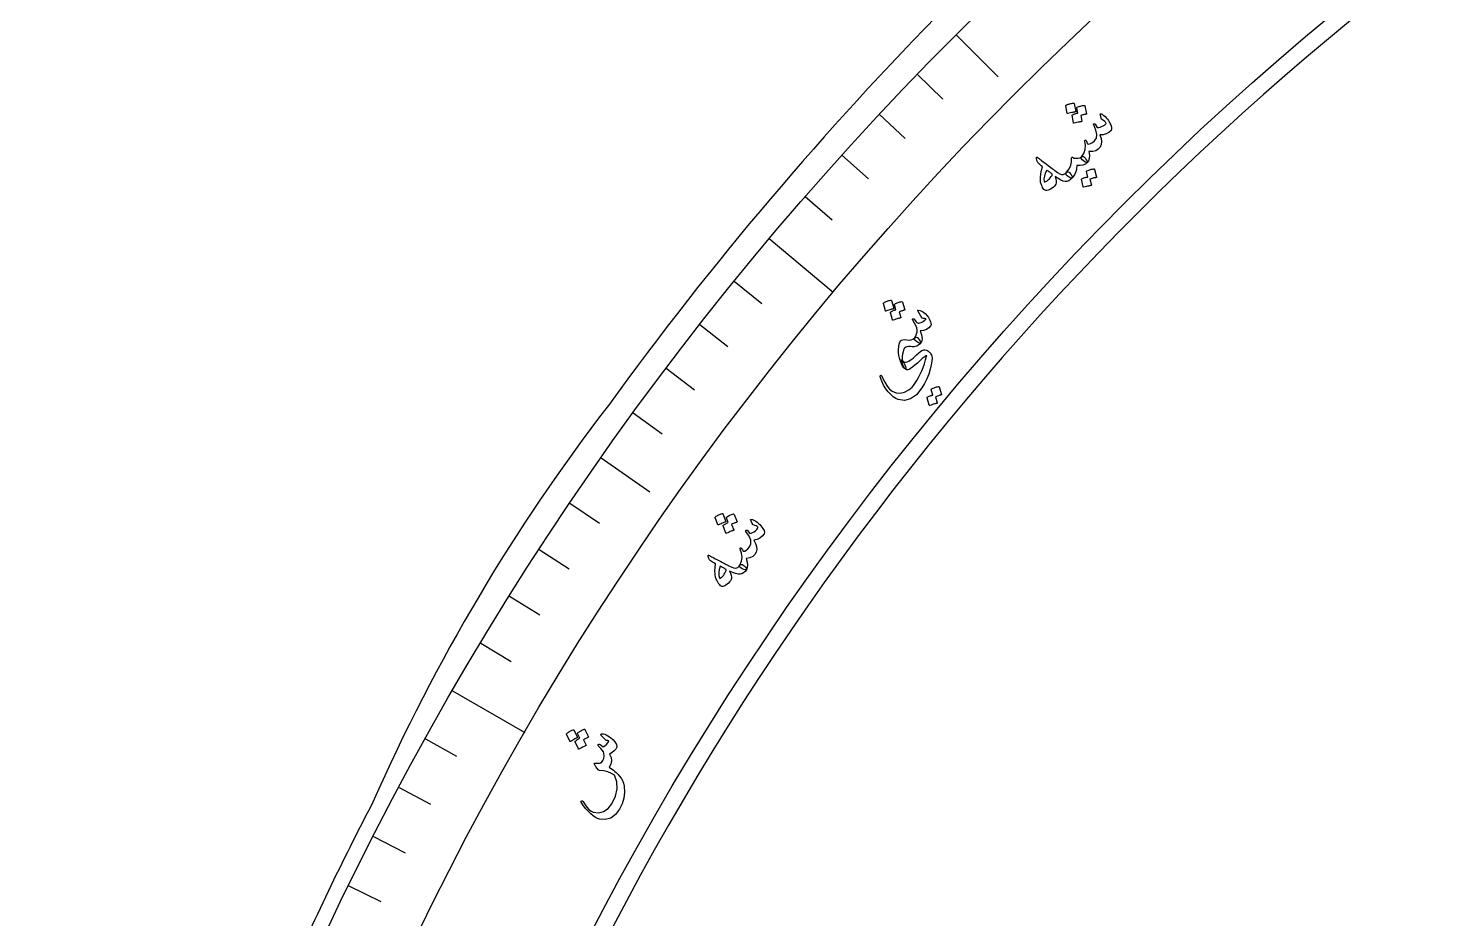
# Model space of a CAD drawing. Header units: millimetres. Extents: x -60 to 60, y -60 to 79.
# Drawn here: x -59.69 to -33.07, y 25.55 to 42.33 of the extents above; entities that cross this region are included whole.
import ezdxf

# ---------------------------------------------------------------- set-up
doc = ezdxf.new("R2010")
doc.units = ezdxf.units.MM
for name, color, linetype in [('CUT_INNER', 6, 'Continuous'), ('CUT_OUTER', 1, 'Continuous'), ('ENGRAVE', 7, 'Continuous'), ('ENGRAVE_FINE', 8, 'Continuous'), ('TEXT', 5, 'Continuous')]:
    doc.layers.add(name, color=color, linetype=linetype)

msp = doc.modelspace()

# ---------------------------------------------------------------- linework, layer by layer
at = {"layer": 'CUT_INNER'}
msp.add_arc((0.0002, -0.0002), 54.8999, 92.29679, 23.90649, dxfattribs=at)
at = {"layer": 'CUT_OUTER'}
for centre, radius, start, end in [((4.077, -3.0924), 65.2703, 135.362503, 144.05022), ((-20.0363, 13.1292), 36.241, 142.43047, 156.21265), ((-0.3415, 0.1624), 59.6218, 152.441386, 156.059457)]:
    msp.add_arc(centre, radius, start, end, dxfattribs=at)
at = {"layer": 'ENGRAVE'}
for points in [[(-42.21, 42.21), (-41.4167, 41.4167)], [(-45.7283, 38.3706), (-44.525, 37.3609)], [(-48.8985, 34.2391), (-47.9794, 33.5955)], [(-51.6965, 29.847), (-50.3362, 29.0616)]]:
    msp.add_lwpolyline(points, dxfattribs=at)
for radius in [59.694, 58.1232, 55.206]:
    msp.add_circle((0, 0), radius, dxfattribs=at)
at = {"layer": 'ENGRAVE_FINE'}
for points in [[(-42.9403, 41.4669), (-42.456, 40.9993)], [(-43.6574, 40.7112), (-43.1651, 40.2521)], [(-44.3613, 39.9431), (-43.861, 39.4926)], [(-45.0516, 39.1628), (-44.5436, 38.7211)], [(-46.391, 37.5667), (-45.8678, 37.143)], [(-47.0395, 36.7513), (-46.509, 36.3368)], [(-47.6737, 35.9247), (-47.1361, 35.5196)], [(-48.2935, 35.0873), (-47.7488, 34.6916)], [(-49.4886, 33.3805), (-48.9305, 33.004)], [(-50.0636, 32.5117), (-49.499, 32.145)], [(-50.6234, 31.633), (-50.0525, 31.2763)], [(-51.1677, 30.7447), (-50.5907, 30.398)], [(-52.2095, 28.9402), (-51.6208, 28.6139)], [(-52.7067, 28.0246), (-52.1123, 27.7086)], [(-53.1877, 27.1005), (-52.5879, 26.7949)], [(-53.6526, 26.1681), (-53.0475, 25.873)]]:
    msp.add_lwpolyline(points, dxfattribs=at)
at = {"layer": 'TEXT'}
for points in [[(-40.1394, 40.8738), (-40.1394, 40.8768), (-40.1381, 40.8798), (-40.1357, 40.8828), (-40.1321, 40.8858), (-40.1158, 40.8931), (-40.0995, 40.8995), (-40.0831, 40.9052), (-40.0666, 40.91), (-40.0499, 40.914), (-40.0329, 40.9172), (-40.0155, 40.9195), (-39.9978, 40.921), (-39.9925, 40.9205), (-39.9886, 40.9189), (-39.986, 40.9163), (-39.9848, 40.9126), (-39.9537, 40.7645), (-39.9542, 40.7608), (-39.9568, 40.758), (-39.9615, 40.7561), (-39.9682, 40.7551), (-39.9739, 40.7541), (-39.9828, 40.7525), (-39.9949, 40.75), (-40.01, 40.7469), (-40.0285, 40.7429), (-40.0504, 40.7378), (-40.0758, 40.7317), (-40.1046, 40.7246), (-40.1087, 40.724), (-40.1117, 40.7246), (-40.1135, 40.7264), (-40.114, 40.7294)], [(-39.9336, 40.8312), (-39.9336, 40.8342), (-39.9324, 40.8371), (-39.9299, 40.8401), (-39.9263, 40.8431), (-39.91, 40.8503), (-39.8937, 40.8567), (-39.8773, 40.8623), (-39.8609, 40.867), (-39.8443, 40.871), (-39.8272, 40.8741), (-39.8099, 40.8763), (-39.7922, 40.8778), (-39.7879, 40.8771), (-39.7845, 40.8753), (-39.782, 40.8723), (-39.7804, 40.8681), (-39.7495, 40.7202), (-39.7499, 40.7174), (-39.7523, 40.7151), (-39.7565, 40.7133), (-39.7627, 40.712), (-39.7669, 40.7111), (-39.7733, 40.7098), (-39.7821, 40.708), (-39.7932, 40.7057), (-39.8065, 40.7028), (-39.822, 40.6992), (-39.8397, 40.695), (-39.8595, 40.6901), (-39.8359, 40.5816), (-39.8364, 40.5779), (-39.8389, 40.5751), (-39.8436, 40.5732), (-39.8503, 40.5722), (-39.856, 40.5712), (-39.8649, 40.5696), (-39.8769, 40.5672), (-39.892, 40.5641), (-39.9104, 40.5601), (-39.9323, 40.5551), (-39.9576, 40.549), (-39.9863, 40.5419), (-39.99, 40.5418), (-39.9926, 40.5428), (-39.9941, 40.5448), (-39.9946, 40.5479), (-40.0203, 40.6921), (-40.0203, 40.6951), (-40.019, 40.6981), (-40.0166, 40.701), (-40.013, 40.704), (-40.0015, 40.7092), (-39.9899, 40.714), (-39.9782, 40.7186), (-39.9663, 40.7229), (-39.9542, 40.7267), (-39.942, 40.7299), (-39.9297, 40.7325), (-39.9172, 40.7345)], [(-39.4915, 40.7113), (-39.4906, 40.7157), (-39.487, 40.7181), (-39.4805, 40.7185), (-39.4712, 40.717), (-39.458, 40.7119), (-39.4421, 40.702), (-39.4234, 40.6871), (-39.402, 40.6672), (-39.3785, 40.6438), (-39.3573, 40.6194), (-39.3384, 40.5939), (-39.3217, 40.5675), (-39.2936, 40.5117), (-39.2786, 40.4666), (-39.2769, 40.4321), (-39.2883, 40.4081), (-39.3329, 40.3695), (-39.3826, 40.3425), (-39.4376, 40.3271), (-39.4978, 40.3232), (-39.4768, 40.257), (-39.4695, 40.1964), (-39.4759, 40.1415), (-39.4959, 40.0922), (-39.5291, 40.0529), (-39.5752, 40.0257), (-39.6341, 40.0106), (-39.7058, 40.0074), (-39.6975, 39.938), (-39.6997, 39.8804), (-39.7123, 39.8345), (-39.7354, 39.8003), (-39.7444, 39.7978), (-39.7597, 39.8022), (-39.7812, 39.8133), (-39.8089, 39.8313), (-39.8332, 39.8521), (-39.8468, 39.8717), (-39.8498, 39.89), (-39.8421, 39.9072), (-39.7998, 39.9741), (-39.7759, 40.0459), (-39.7704, 40.1228), (-39.7833, 40.2046), (-39.784, 40.2091), (-39.7839, 40.2129), (-39.7828, 40.2162), (-39.7809, 40.2188), (-39.7777, 40.2213), (-39.7743, 40.223), (-39.7706, 40.2237), (-39.7666, 40.2235), (-39.7591, 40.2182), (-39.751, 40.2047), (-39.7421, 40.1831), (-39.7326, 40.1533), (-39.7043, 40.1511), (-39.6727, 40.16), (-39.6377, 40.1802), (-39.5994, 40.2116), (-39.5647, 40.2639), (-39.5558, 40.3316), (-39.5728, 40.4146), (-39.6156, 40.5132), (-39.6178, 40.5182), (-39.6187, 40.5224), (-39.6183, 40.5259), (-39.6166, 40.5286), (-39.6129, 40.5316), (-39.6091, 40.5336), (-39.6052, 40.5345), (-39.6011, 40.5344), (-39.5966, 40.5329), (-39.5928, 40.5308), (-39.5896, 40.5281), (-39.5869, 40.5248), (-39.5497, 40.4626), (-39.5235, 40.4639), (-39.4959, 40.4694), (-39.4669, 40.4792), (-39.4366, 40.4933), (-39.4095, 40.5095), (-39.3917, 40.5247), (-39.383, 40.5388), (-39.3836, 40.5518), (-39.3919, 40.5645), (-39.4078, 40.5786), (-39.4313, 40.5941), (-39.4622, 40.6111), (-39.4676, 40.6192), (-39.4743, 40.6386), (-39.4823, 40.6693), (-39.4915, 40.7113)], [(-40.6926, 39.8809), (-40.6931, 39.8953), (-40.6886, 39.9018), (-40.6789, 39.9003), (-40.6641, 39.8908), (-40.6559, 39.8844), (-40.6443, 39.8756), (-40.6295, 39.8645), (-40.6114, 39.851), (-40.59, 39.835), (-40.5651, 39.8162), (-40.5368, 39.7946), (-40.505, 39.7702), (-40.4738, 39.7462), (-40.4459, 39.7247), (-40.4212, 39.7058), (-40.3998, 39.6893), (-40.3818, 39.6753), (-40.3673, 39.664), (-40.3562, 39.6554), (-40.3485, 39.6494), (-40.2988, 39.6127), (-40.2563, 39.5882), (-40.2208, 39.5759), (-40.1925, 39.5759), (-40.177, 39.5803), (-40.1615, 39.5888), (-40.1458, 39.6012), (-40.13, 39.6177), (-40.119, 39.6257), (-40.107, 39.6285), (-40.0941, 39.6259), (-40.0803, 39.6179), (-40.066, 39.6059), (-40.0531, 39.5923), (-40.0415, 39.577), (-40.0312, 39.5601), (-40.0239, 39.5442), (-40.02, 39.5308), (-40.0196, 39.52), (-40.0225, 39.5116), (-40.0535, 39.4808), (-40.0856, 39.4595), (-40.1189, 39.4479), (-40.1532, 39.4458), (-40.1925, 39.4542), (-40.2367, 39.4728), (-40.286, 39.5015), (-40.3403, 39.5403), (-40.3282, 39.4953), (-40.3225, 39.456), (-40.3231, 39.4224), (-40.3303, 39.3946), (-40.3407, 39.3766), (-40.3558, 39.3582), (-40.3757, 39.3395), (-40.4003, 39.3204), (-40.4282, 39.3022), (-40.4534, 39.2886), (-40.4759, 39.2796), (-40.4956, 39.2753), (-40.5149, 39.2751), (-40.5315, 39.2786), (-40.5453, 39.2859), (-40.5564, 39.2969), (-40.5677, 39.3133), (-40.5786, 39.3331), (-40.5892, 39.3563), (-40.5993, 39.3829), (-40.6085, 39.4106), (-40.6152, 39.4334), (-40.6192, 39.4514), (-40.6206, 39.4645), (-40.6179, 39.5269), (-40.6103, 39.5905), (-40.598, 39.6555), (-40.5807, 39.7217), (-40.6053, 39.7426), (-40.6263, 39.761), (-40.6436, 39.7766), (-40.6574, 39.7897), (-40.6682, 39.8015), (-40.6764, 39.8135), (-40.682, 39.8257), (-40.6852, 39.8381)], [(-39.8421, 39.9072), (-39.8297, 39.9135), (-39.8196, 39.9172), (-39.8119, 39.9182), (-39.8066, 39.9166), (-39.8004, 39.9121), (-39.7936, 39.9059), (-39.7861, 39.8979), (-39.7781, 39.8881), (-39.7541, 39.855), (-39.739, 39.8293), (-39.7328, 39.8111), (-39.7354, 39.8003), (-39.7718, 39.773), (-39.8173, 39.7547), (-39.8717, 39.7454), (-39.9353, 39.745), (-39.9366, 39.6856), (-39.9515, 39.6269), (-39.9802, 39.5689), (-40.0225, 39.5116), (-40.029, 39.5073), (-40.0367, 39.5062), (-40.0456, 39.5084), (-40.0557, 39.5138), (-40.1153, 39.5538), (-40.1219, 39.5583), (-40.1275, 39.5647), (-40.1321, 39.573), (-40.1357, 39.5833), (-40.1371, 39.5926), (-40.1367, 39.6014), (-40.1343, 39.6097), (-40.13, 39.6177), (-40.0795, 39.6866), (-40.0467, 39.7519), (-40.0316, 39.8136), (-40.0341, 39.8717), (-40.035, 39.8791), (-40.0341, 39.8859), (-40.0315, 39.8922), (-40.0271, 39.8978), (-40.0217, 39.9018), (-40.0164, 39.9032), (-40.011, 39.9018), (-40.0057, 39.8978), (-40.0011, 39.8935), (-39.9968, 39.8901), (-39.9928, 39.8876), (-39.9891, 39.886), (-39.9452, 39.882), (-39.9061, 39.8842), (-39.8717, 39.8926), (-39.8421, 39.9072)], [(-39.749, 39.6348), (-39.749, 39.6377), (-39.7479, 39.6407), (-39.7455, 39.6436), (-39.742, 39.6466), (-39.726, 39.6538), (-39.71, 39.6602), (-39.6939, 39.6658), (-39.6777, 39.6706), (-39.6613, 39.6746), (-39.6445, 39.6777), (-39.6273, 39.68), (-39.6098, 39.6815), (-39.6055, 39.6809), (-39.6021, 39.6791), (-39.5996, 39.6762), (-39.5979, 39.672), (-39.5642, 39.5254), (-39.5645, 39.5227), (-39.5668, 39.5204), (-39.571, 39.5186), (-39.5771, 39.5172), (-39.5818, 39.5169), (-39.589, 39.5157), (-39.5986, 39.5137), (-39.6107, 39.5109), (-39.6253, 39.5073), (-39.6426, 39.5029), (-39.6627, 39.4977), (-39.6855, 39.4917), (-39.6598, 39.3771), (-39.6596, 39.3729), (-39.6617, 39.3698), (-39.6661, 39.3677), (-39.6726, 39.3666), (-39.6783, 39.3656), (-39.6871, 39.3639), (-39.6989, 39.3615), (-39.7138, 39.3584), (-39.732, 39.3543), (-39.7536, 39.3493), (-39.7785, 39.3431), (-39.8068, 39.336), (-39.8104, 39.3359), (-39.813, 39.3369), (-39.8146, 39.3388), (-39.8152, 39.3419), (-39.8449, 39.4859), (-39.8449, 39.4889), (-39.8438, 39.4919), (-39.8415, 39.4948), (-39.8379, 39.4978), (-39.8249, 39.5044), (-39.8116, 39.5103), (-39.7981, 39.5154), (-39.7843, 39.5196), (-39.7704, 39.5231), (-39.7565, 39.5259), (-39.7424, 39.5281), (-39.7283, 39.5296)], [(-40.4993, 39.6585), (-40.5271, 39.6003), (-40.5448, 39.5454), (-40.5525, 39.4937), (-40.5503, 39.4453), (-40.5484, 39.4404), (-40.5452, 39.4374), (-40.5406, 39.4363), (-40.5348, 39.4372), (-40.5172, 39.4445), (-40.4999, 39.4541), (-40.4828, 39.466), (-40.4659, 39.4802), (-40.4493, 39.4967), (-40.433, 39.5155), (-40.4169, 39.5365), (-40.401, 39.5599), (-40.399, 39.5639), (-40.3975, 39.5688), (-40.3967, 39.5746), (-40.3965, 39.5813), (-40.407, 39.5902), (-40.4182, 39.5993), (-40.43, 39.6086), (-40.4426, 39.6182), (-40.4557, 39.6279), (-40.4696, 39.6379), (-40.4841, 39.6481), (-40.4993, 39.6585)], [(-43.5779, 37.1474), (-43.5782, 37.1503), (-43.5772, 37.1534), (-43.575, 37.1566), (-43.5717, 37.1599), (-43.5561, 37.1686), (-43.5404, 37.1765), (-43.5246, 37.1835), (-43.5086, 37.1898), (-43.4924, 37.1952), (-43.4757, 37.1999), (-43.4586, 37.2038), (-43.441, 37.2068), (-43.4357, 37.2067), (-43.4317, 37.2055), (-43.4289, 37.2031), (-43.4274, 37.1996), (-43.3833, 37.0549), (-43.3835, 37.0511), (-43.3858, 37.0481), (-43.3903, 37.0458), (-43.3969, 37.0442), (-43.4025, 37.0427), (-43.4112, 37.0403), (-43.423, 37.0368), (-43.4378, 37.0324), (-43.4558, 37.0267), (-43.4772, 37.0198), (-43.5019, 37.0114), (-43.53, 37.0018), (-43.5341, 37.0008), (-43.5371, 37.0012), (-43.539, 37.0028), (-43.5398, 37.0057)], [(-43.3692, 37.123), (-43.3694, 37.126), (-43.3684, 37.1291), (-43.3663, 37.1322), (-43.3629, 37.1355), (-43.3474, 37.1441), (-43.3317, 37.1519), (-43.3159, 37.1589), (-43.2999, 37.1651), (-43.2837, 37.1705), (-43.2671, 37.1751), (-43.25, 37.1789), (-43.2324, 37.1819), (-43.2281, 37.1816), (-43.2246, 37.1801), (-43.2218, 37.1774), (-43.2199, 37.1733), (-43.176, 37.0287), (-43.1762, 37.0259), (-43.1783, 37.0235), (-43.1824, 37.0213), (-43.1884, 37.0194), (-43.1925, 37.0182), (-43.1988, 37.0163), (-43.2074, 37.0137), (-43.2182, 37.0104), (-43.2312, 37.0063), (-43.2463, 37.0014), (-43.2635, 36.9957), (-43.2828, 36.989), (-43.2497, 36.8831), (-43.2499, 36.8794), (-43.2522, 36.8763), (-43.2566, 36.874), (-43.2632, 36.8724), (-43.2689, 36.871), (-43.2775, 36.8686), (-43.2893, 36.8651), (-43.3041, 36.8607), (-43.3221, 36.8551), (-43.3434, 36.8482), (-43.368, 36.8399), (-43.396, 36.8303), (-43.3996, 36.8299), (-43.4023, 36.8306), (-43.404, 36.8325), (-43.4048, 36.8355), (-43.4432, 36.9769), (-43.4434, 36.9799), (-43.4425, 36.9829), (-43.4403, 36.9861), (-43.437, 36.9894), (-43.426, 36.9955), (-43.4149, 37.0014), (-43.4036, 37.007), (-43.3921, 37.0123), (-43.3804, 37.0171), (-43.3686, 37.0214), (-43.3565, 37.0251), (-43.3443, 37.0282)], [(-42.931, 37.0047), (-42.9343, 37.0113), (-42.9345, 37.0161), (-42.9319, 37.0192), (-42.9262, 37.0206), (-42.883, 37.0158), (-42.8386, 36.995), (-42.7931, 36.9581), (-42.7464, 36.9053), (-42.7286, 36.8799), (-42.7135, 36.8542), (-42.701, 36.8284), (-42.6912, 36.8024), (-42.6843, 36.7774), (-42.6809, 36.7571), (-42.6809, 36.7415), (-42.6845, 36.7305), (-42.7222, 36.6888), (-42.7679, 36.6578), (-42.8215, 36.6374), (-42.8831, 36.6276), (-42.8577, 36.5523), (-42.8478, 36.4887), (-42.8535, 36.4369), (-42.8748, 36.3967), (-42.8806, 36.3933), (-42.8894, 36.3932), (-42.9011, 36.3964), (-42.9157, 36.4029), (-42.9573, 36.4293), (-42.9836, 36.4533), (-42.9944, 36.475), (-42.99, 36.4944), (-42.9671, 36.5331), (-42.9517, 36.5712), (-42.9436, 36.6087), (-42.9428, 36.6456), (-42.9502, 36.6846), (-42.9666, 36.7282), (-42.992, 36.7765), (-43.0263, 36.8295), (-43.0297, 36.8366), (-43.0306, 36.8431), (-43.0289, 36.8491), (-43.0246, 36.8546), (-43.0185, 36.8587), (-43.0125, 36.8591), (-43.0064, 36.856), (-43.0004, 36.8494), (-42.9794, 36.8221), (-42.9616, 36.8012), (-42.9469, 36.7865), (-42.9354, 36.7782), (-42.9243, 36.7753), (-42.9094, 36.7757), (-42.8907, 36.7796), (-42.8683, 36.7869), (-42.8439, 36.798), (-42.8206, 36.8122), (-42.7982, 36.8294), (-42.7767, 36.8496), (-42.7767, 36.8497), (-42.7765, 36.8499), (-42.7761, 36.8503), (-42.7756, 36.8509), (-42.7761, 36.8528), (-42.7783, 36.8549), (-42.7823, 36.8571), (-42.7882, 36.8595), (-42.7967, 36.8618), (-42.8087, 36.8639), (-42.8243, 36.8657), (-42.8435, 36.8673), (-42.8469, 36.8676), (-42.8502, 36.8691), (-42.8532, 36.8719), (-42.856, 36.8758)], [(-42.9889, 36.4957), (-42.9695, 36.5071), (-42.9517, 36.5097), (-42.9353, 36.5033), (-42.9205, 36.4881), (-42.8954, 36.4521), (-42.8793, 36.4251), (-42.8721, 36.4071), (-42.8737, 36.398), (-42.8899, 36.3821), (-42.908, 36.3679), (-42.928, 36.3554), (-42.9499, 36.3444), (-42.9737, 36.3361), (-43.0017, 36.3313), (-43.0338, 36.33), (-43.0701, 36.3322), (-43.1054, 36.3339), (-43.1345, 36.3312), (-43.1575, 36.3242), (-43.1742, 36.3127), (-43.1864, 36.2949), (-43.1977, 36.2685), (-43.2083, 36.2335), (-43.2181, 36.19), (-43.2247, 36.147), (-43.2268, 36.1123), (-43.2244, 36.0858), (-43.2176, 36.0676), (-43.192, 36.0267), (-43.1731, 35.9893), (-43.161, 35.9552), (-43.1555, 35.9246), (-43.1557, 35.9153), (-43.1573, 35.9099), (-43.1604, 35.9084), (-43.1648, 35.9108), (-43.1916, 35.9341), (-43.2162, 35.9665), (-43.2384, 36.0078), (-43.2583, 36.0581), (-43.2746, 36.1131), (-43.2857, 36.1686), (-43.2918, 36.2246), (-43.2928, 36.2811), (-43.2896, 36.3342), (-43.2818, 36.3791), (-43.2693, 36.4157), (-43.2523, 36.4441), (-43.2363, 36.4566), (-43.2119, 36.4633), (-43.1792, 36.4644), (-43.1381, 36.4597), (-43.0957, 36.4562), (-43.0567, 36.4611), (-43.0211, 36.4742), (-42.9889, 36.4957)], [(-43.0683, 35.9192), (-43.0946, 35.9037), (-43.1189, 35.8964), (-43.1414, 35.8972), (-43.162, 35.9063), (-43.1793, 35.9229), (-43.1956, 35.9499), (-43.2109, 35.9872), (-43.2252, 36.0349), (-43.2305, 36.0559), (-43.2337, 36.0713), (-43.2347, 36.0811), (-43.2335, 36.0852), (-43.2312, 36.0847), (-43.2278, 36.0816), (-43.2233, 36.0759), (-43.2176, 36.0676), (-43.2027, 36.0513), (-43.1832, 36.0427), (-43.1591, 36.042), (-43.1303, 36.0491), (-43.101, 36.0614), (-43.0718, 36.0779), (-43.0426, 36.0984), (-43.0136, 36.1231), (-42.9571, 36.1751), (-42.9114, 36.2152), (-42.8765, 36.2433), (-42.8524, 36.2597), (-42.8335, 36.268), (-42.8143, 36.2722), (-42.7947, 36.2722), (-42.7748, 36.2681), (-42.7647, 36.2645), (-42.755, 36.2604), (-42.7458, 36.2556), (-42.7371, 36.2503), (-42.7288, 36.2444), (-42.7208, 36.2378), (-42.7131, 36.2305), (-42.7057, 36.2226), (-42.6929, 36.2071), (-42.6821, 36.1906), (-42.6733, 36.1731), (-42.6665, 36.1546), (-42.6616, 36.1129), (-42.6647, 36.0574), (-42.6758, 35.9882), (-42.6948, 35.9051), (-42.722, 35.8158), (-42.7578, 35.7275), (-42.802, 35.6402), (-42.8548, 35.5539), (-42.9568, 35.4271), (-43.0652, 35.3483), (-43.1804, 35.3175), (-43.3023, 35.3348), (-43.3467, 35.3554), (-43.3924, 35.3864), (-43.4393, 35.4277), (-43.4875, 35.4795), (-43.5332, 35.5396), (-43.574, 35.6071), (-43.6097, 35.682), (-43.6405, 35.7642), (-43.6412, 35.7703), (-43.6408, 35.7758), (-43.6393, 35.7807), (-43.6366, 35.7849), (-43.6327, 35.7887), (-43.6283, 35.791), (-43.6235, 35.7919), (-43.6182, 35.7914), (-43.613, 35.7881), (-43.6069, 35.7794), (-43.6, 35.7655), (-43.5923, 35.7463), (-43.5533, 35.66), (-43.5102, 35.589), (-43.463, 35.5332), (-43.4117, 35.4928), (-43.3398, 35.4631), (-43.2635, 35.4579), (-43.1828, 35.4772), (-43.0977, 35.5208), (-43.0679, 35.5438), (-43.0394, 35.5704), (-43.0121, 35.6008), (-42.9861, 35.6349), (-42.9487, 35.692), (-42.9142, 35.7512), (-42.8825, 35.8127), (-42.8537, 35.8763), (-42.8276, 35.9422), (-42.8039, 36.0104), (-42.7826, 36.0811), (-42.7636, 36.1541), (-42.7632, 36.1548), (-42.7629, 36.1556), (-42.7628, 36.1566), (-42.7628, 36.1577), (-42.7643, 36.1591), (-42.7674, 36.16), (-42.7721, 36.1603), (-42.7784, 36.16), (-42.7907, 36.1538), (-42.8133, 36.1362), (-42.8464, 36.1073), (-42.8898, 36.067), (-42.9378, 36.0227), (-42.9835, 35.9833), (-43.027, 35.9488), (-43.0683, 35.9192)], [(-42.6755, 35.5229), (-42.6758, 35.5258), (-42.6749, 35.5289), (-42.6728, 35.532), (-42.6696, 35.5352), (-42.6545, 35.5437), (-42.6392, 35.5514), (-42.6237, 35.5583), (-42.6081, 35.5644), (-42.5922, 35.5697), (-42.5759, 35.5742), (-42.5591, 35.5779), (-42.5419, 35.5809), (-42.5376, 35.5806), (-42.534, 35.5791), (-42.5313, 35.5764), (-42.5292, 35.5724), (-42.4819, 35.4301), (-42.482, 35.4274), (-42.484, 35.425), (-42.488, 35.4228), (-42.494, 35.4209), (-42.4986, 35.4202), (-42.5056, 35.4184), (-42.515, 35.4156), (-42.5266, 35.4119), (-42.5408, 35.4071), (-42.5576, 35.4013), (-42.577, 35.3944), (-42.599, 35.3866), (-42.5626, 35.2753), (-42.5621, 35.2712), (-42.5639, 35.2679), (-42.568, 35.2654), (-42.5744, 35.2638), (-42.5799, 35.2623), (-42.5884, 35.26), (-42.5999, 35.2566), (-42.6145, 35.2522), (-42.6321, 35.2467), (-42.653, 35.2399), (-42.6771, 35.2317), (-42.7045, 35.2222), (-42.7081, 35.2219), (-42.7107, 35.2226), (-42.7125, 35.2244), (-42.7133, 35.2274), (-42.7564, 35.3675), (-42.7567, 35.3704), (-42.7559, 35.3735), (-42.7538, 35.3766), (-42.7506, 35.3798), (-42.7383, 35.3875), (-42.7257, 35.3944), (-42.7128, 35.4006), (-42.6996, 35.4059), (-42.6861, 35.4105), (-42.6726, 35.4145), (-42.6588, 35.4178), (-42.645, 35.4205)], [(-46.7475, 33.1137), (-46.748, 33.1167), (-46.7473, 33.1198), (-46.7454, 33.1232), (-46.7424, 33.1268), (-46.7276, 33.1368), (-46.7127, 33.1461), (-46.6976, 33.1546), (-46.6822, 33.1622), (-46.6665, 33.1691), (-46.6503, 33.1753), (-46.6336, 33.1806), (-46.6164, 33.1853), (-46.6111, 33.1857), (-46.607, 33.1848), (-46.604, 33.1827), (-46.6021, 33.1793), (-46.5453, 33.039), (-46.5452, 33.0353), (-46.5472, 33.0321), (-46.5515, 33.0294), (-46.5579, 33.0272), (-46.5634, 33.0252), (-46.5718, 33.022), (-46.5833, 33.0175), (-46.5976, 33.0117), (-46.6151, 33.0045), (-46.6358, 32.9956), (-46.6596, 32.9851), (-46.6867, 32.973), (-46.6907, 32.9717), (-46.6937, 32.9717), (-46.6958, 32.9732), (-46.6969, 32.976)], [(-46.5374, 33.1082), (-46.5379, 33.1111), (-46.5372, 33.1143), (-46.5353, 33.1176), (-46.5323, 33.1212), (-46.5175, 33.1312), (-46.5026, 33.1404), (-46.4875, 33.1488), (-46.4721, 33.1564), (-46.4565, 33.1632), (-46.4403, 33.1693), (-46.4236, 33.1746), (-46.4064, 33.1791), (-46.402, 33.1793), (-46.3984, 33.1781), (-46.3954, 33.1756), (-46.3931, 33.1717), (-46.3365, 33.0316), (-46.3364, 33.0288), (-46.3383, 33.0261), (-46.3422, 33.0236), (-46.348, 33.0212), (-46.352, 33.0196), (-46.3581, 33.0172), (-46.3664, 33.0138), (-46.3769, 33.0096), (-46.3895, 33.0043), (-46.4041, 32.9981), (-46.4207, 32.9908), (-46.4394, 32.9825), (-46.3969, 32.8799), (-46.3968, 32.8762), (-46.3988, 32.8729), (-46.403, 32.8702), (-46.4094, 32.8681), (-46.4149, 32.8661), (-46.4234, 32.8629), (-46.4347, 32.8585), (-46.4491, 32.8527), (-46.4665, 32.8455), (-46.4871, 32.8367), (-46.5109, 32.8262), (-46.538, 32.8142), (-46.5415, 32.8134), (-46.5443, 32.8139), (-46.5461, 32.8157), (-46.5472, 32.8186), (-46.598, 32.956), (-46.5985, 32.9589), (-46.5978, 32.9621), (-46.596, 32.9654), (-46.5929, 32.969), (-46.5826, 32.9761), (-46.572, 32.9829), (-46.5612, 32.9895), (-46.5503, 32.9958), (-46.5391, 33.0017), (-46.5277, 33.007), (-46.516, 33.0118), (-46.5041, 33.016)], [(-46.081, 33.0686), (-46.0809, 33.073), (-46.0777, 33.076), (-46.0714, 33.0776), (-46.0621, 33.0777), (-46.0482, 33.0751), (-46.0307, 33.0682), (-46.0097, 33.0568), (-45.9851, 33.0411), (-45.9579, 33.0222), (-45.9327, 33.0019), (-45.9095, 32.9802), (-45.8884, 32.9571), (-45.8508, 32.9072), (-45.8281, 32.8655), (-45.8203, 32.8318), (-45.8273, 32.8062), (-45.8643, 32.7603), (-45.9085, 32.725), (-45.9599, 32.7), (-46.0184, 32.6855), (-45.986, 32.6241), (-45.9681, 32.5658), (-45.9646, 32.5106), (-45.9756, 32.4585), (-46.0014, 32.414), (-46.0419, 32.379), (-46.0971, 32.3537), (-46.1672, 32.3378), (-46.1467, 32.271), (-46.1386, 32.2139), (-46.1429, 32.1665), (-46.1596, 32.1288), (-46.168, 32.1247), (-46.1838, 32.1263), (-46.2069, 32.1335), (-46.2374, 32.1463), (-46.265, 32.1624), (-46.2819, 32.1793), (-46.2881, 32.1968), (-46.2836, 32.2151), (-46.2538, 32.2884), (-46.243, 32.3633), (-46.2512, 32.4399), (-46.2784, 32.5182), (-46.2799, 32.5224), (-46.2804, 32.5263), (-46.2799, 32.5297), (-46.2785, 32.5326), (-46.2759, 32.5357), (-46.2728, 32.5378), (-46.2693, 32.5392), (-46.2653, 32.5398), (-46.257, 32.5359), (-46.2466, 32.524), (-46.234, 32.5043), (-46.2194, 32.4767), (-46.1911, 32.4795), (-46.1616, 32.4939), (-46.1308, 32.52), (-46.0987, 32.5577), (-46.0737, 32.6153), (-46.077, 32.6835), (-46.1084, 32.7622), (-46.168, 32.8516), (-46.1711, 32.8561), (-46.1727, 32.8601), (-46.173, 32.8636), (-46.1717, 32.8666), (-46.1686, 32.8702), (-46.1652, 32.8729), (-46.1615, 32.8745), (-46.1575, 32.8751), (-46.1528, 32.8744), (-46.1487, 32.8729), (-46.145, 32.8709), (-46.1419, 32.8681), (-46.0942, 32.8135), (-46.0686, 32.8194), (-46.0425, 32.8297), (-46.0157, 32.8445), (-45.9883, 32.8637), (-45.9646, 32.8845), (-45.9497, 32.9026), (-45.9437, 32.918), (-45.9465, 32.9308), (-45.957, 32.9417), (-45.9751, 32.9528), (-46.0009, 32.9639), (-46.0344, 32.9752), (-46.0412, 32.9822), (-46.0512, 33.0001), (-46.0645, 33.0289), (-46.081, 33.0686)], [(-46.8827, 32.3787), (-46.8857, 32.3929), (-46.8823, 32.4), (-46.8725, 32.4002), (-46.8563, 32.3934), (-46.8471, 32.3884), (-46.8343, 32.3817), (-46.8178, 32.3733), (-46.7977, 32.3631), (-46.7738, 32.3509), (-46.7461, 32.3366), (-46.7145, 32.3202), (-46.6791, 32.3015), (-46.6442, 32.2832), (-46.613, 32.2668), (-46.5855, 32.2523), (-46.5616, 32.2397), (-46.5415, 32.229), (-46.5253, 32.2204), (-46.5128, 32.2138), (-46.5042, 32.2091), (-46.4491, 32.1814), (-46.403, 32.1645), (-46.366, 32.1584), (-46.338, 32.1632), (-46.3235, 32.1703), (-46.3097, 32.1812), (-46.2963, 32.1962), (-46.2836, 32.2151), (-46.2741, 32.2249), (-46.2627, 32.2296), (-46.2496, 32.2292), (-46.2346, 32.2238), (-46.2185, 32.2143), (-46.2035, 32.2031), (-46.1894, 32.19), (-46.1764, 32.1751), (-46.1665, 32.1607), (-46.1604, 32.1482), (-46.1581, 32.1375), (-46.1596, 32.1288), (-46.1849, 32.0932), (-46.2129, 32.0668), (-46.2437, 32.0496), (-46.2772, 32.0418), (-46.3173, 32.0433), (-46.3641, 32.0541), (-46.4175, 32.074), (-46.4776, 32.103), (-46.458, 32.0607), (-46.4457, 32.023), (-46.4407, 31.9898), (-46.443, 31.9612), (-46.4502, 31.9416), (-46.462, 31.921), (-46.4784, 31.8991), (-46.4994, 31.8761), (-46.5238, 31.8534), (-46.5463, 31.8358), (-46.5669, 31.8231), (-46.5856, 31.8155), (-46.6046, 31.812), (-46.6215, 31.8127), (-46.6364, 31.8175), (-46.6492, 31.8265), (-46.6631, 31.8406), (-46.6772, 31.8583), (-46.6916, 31.8794), (-46.7061, 31.9039), (-46.7199, 31.9296), (-46.7303, 31.9509), (-46.7373, 31.968), (-46.741, 31.9806), (-46.7489, 32.0426), (-46.7523, 32.1066), (-46.7511, 32.1727), (-46.7454, 32.2409), (-46.7732, 32.2574), (-46.797, 32.2718), (-46.8167, 32.2843), (-46.8326, 32.2949), (-46.8451, 32.3047), (-46.8553, 32.3151), (-46.8629, 32.3262), (-46.8681, 32.3379)], [(-46.6545, 32.1925), (-46.6719, 32.1304), (-46.68, 32.0733), (-46.6788, 32.021), (-46.6684, 31.9737), (-46.6657, 31.9692), (-46.662, 31.9668), (-46.6574, 31.9665), (-46.6518, 31.9684), (-46.6357, 31.9786), (-46.6202, 31.991), (-46.6054, 32.0056), (-46.5912, 32.0225), (-46.5777, 32.0415), (-46.5648, 32.0628), (-46.5525, 32.0863), (-46.5408, 32.112), (-46.5395, 32.1163), (-46.5389, 32.1214), (-46.5391, 32.1272), (-46.54, 32.1339), (-46.5518, 32.1408), (-46.5644, 32.1479), (-46.5777, 32.1551), (-46.5916, 32.1624), (-46.6063, 32.1698), (-46.6217, 32.1772), (-46.6377, 32.1848), (-46.6545, 32.1925)], [(-49.5505, 29.0271), (-49.5512, 29.03), (-49.5508, 29.0332), (-49.5492, 29.0367), (-49.5465, 29.0405), (-49.5327, 29.0519), (-49.5186, 29.0624), (-49.5042, 29.0722), (-49.4896, 29.0812), (-49.4745, 29.0895), (-49.4589, 29.097), (-49.4427, 29.1038), (-49.4259, 29.1099), (-49.4207, 29.1108), (-49.4165, 29.1103), (-49.4133, 29.1084), (-49.4112, 29.1052), (-49.3426, 28.9702), (-49.3421, 28.9665), (-49.3439, 28.9631), (-49.3479, 28.96), (-49.3541, 28.9573), (-49.3594, 28.9549), (-49.3676, 28.9509), (-49.3786, 28.9454), (-49.3924, 28.9384), (-49.4092, 28.9297), (-49.429, 28.919), (-49.4519, 28.9064), (-49.4779, 28.892), (-49.4818, 28.8903), (-49.4848, 28.8901), (-49.487, 28.8914), (-49.4883, 28.8941)], [(-49.3406, 29.04), (-49.3413, 29.0428), (-49.3409, 29.0461), (-49.3393, 29.0496), (-49.3365, 29.0534), (-49.3227, 29.0646), (-49.3086, 29.0751), (-49.2943, 29.0848), (-49.2796, 29.0937), (-49.2646, 29.1019), (-49.2489, 29.1094), (-49.2328, 29.1162), (-49.216, 29.1222), (-49.2117, 29.1227), (-49.2079, 29.1219), (-49.2048, 29.1196), (-49.2022, 29.116), (-49.1337, 28.9811), (-49.1334, 28.9783), (-49.1351, 28.9755), (-49.1387, 28.9726), (-49.1444, 28.9697), (-49.1481, 28.9678), (-49.154, 28.9648), (-49.162, 28.9607), (-49.1721, 28.9556), (-49.1843, 28.9493), (-49.1983, 28.9417), (-49.2143, 28.933), (-49.2321, 28.9231), (-49.1811, 28.8244), (-49.1806, 28.8207), (-49.1823, 28.8173), (-49.1863, 28.8142), (-49.1925, 28.8115), (-49.1978, 28.8091), (-49.206, 28.8052), (-49.2169, 28.7997), (-49.2307, 28.7927), (-49.2475, 28.784), (-49.2673, 28.7734), (-49.2902, 28.7609), (-49.316, 28.7464), (-49.3196, 28.7454), (-49.3223, 28.7457), (-49.3243, 28.7472), (-49.3256, 28.7501), (-49.388, 28.8827), (-49.3888, 28.8856), (-49.3884, 28.8888), (-49.3868, 28.8923), (-49.3841, 28.8962), (-49.3743, 28.9042), (-49.3644, 28.9119), (-49.3542, 28.9194), (-49.3438, 28.9267), (-49.3332, 28.9335), (-49.3223, 28.9398), (-49.311, 28.9456), (-49.2995, 28.9508)], [(-48.8948, 29.0027), (-48.8996, 29.009), (-48.9022, 29.0149), (-48.9025, 29.0205), (-48.9006, 29.0258), (-48.8963, 29.0314), (-48.891, 29.0353), (-48.8849, 29.0374), (-48.8779, 29.0378), (-48.8549, 29.0353), (-48.8291, 29.0279), (-48.8003, 29.0156), (-48.7686, 28.9983), (-48.7198, 28.965), (-48.6773, 28.9269), (-48.641, 28.884), (-48.6111, 28.8363), (-48.6052, 28.8226), (-48.6021, 28.8096), (-48.6017, 28.7972), (-48.6041, 28.7855), (-48.6227, 28.7489), (-48.6514, 28.7146), (-48.6901, 28.6826), (-48.7389, 28.6528), (-48.7102, 28.5867), (-48.7022, 28.5239), (-48.7149, 28.4642), (-48.7482, 28.4077), (-48.7187, 28.388), (-48.6909, 28.3682), (-48.6647, 28.3483), (-48.6401, 28.3283), (-48.617, 28.308), (-48.5952, 28.2874), (-48.5747, 28.2665), (-48.5554, 28.2452), (-48.523, 28.203), (-48.4973, 28.1565), (-48.4784, 28.1059), (-48.4663, 28.0511), (-48.4583, 27.9349), (-48.4696, 27.8236), (-48.5002, 27.717), (-48.5501, 27.6151), (-48.6282, 27.5128), (-48.7177, 27.4475), (-48.8187, 27.4192), (-48.9313, 27.4279), (-48.9667, 27.4404), (-49.0053, 27.4608), (-49.0471, 27.4892), (-49.092, 27.5257), (-49.1388, 27.57), (-49.1846, 27.6213), (-49.2294, 27.6794), (-49.2732, 27.7446), (-49.2756, 27.7492), (-49.2766, 27.7538), (-49.2763, 27.7583), (-49.2745, 27.7627), (-49.2718, 27.7666), (-49.2687, 27.7695), (-49.2652, 27.7715), (-49.2612, 27.7725), (-49.2566, 27.7721), (-49.2523, 27.7704), (-49.2485, 27.7675), (-49.2452, 27.7635), (-49.1859, 27.6786), (-49.1333, 27.6159), (-49.0872, 27.5752), (-49.0478, 27.5564), (-48.9436, 27.5461), (-48.8503, 27.5695), (-48.768, 27.6266), (-48.6965, 27.7175), (-48.6261, 27.8614), (-48.5942, 27.9992), (-48.6006, 28.131), (-48.6456, 28.2571), (-48.704, 28.2906), (-48.771, 28.3169), (-48.8466, 28.3357), (-48.9309, 28.3471), (-48.9399, 28.3476), (-48.9471, 28.3493), (-48.9527, 28.3522), (-48.9567, 28.3562), (-48.9683, 28.3734), (-48.9792, 28.3897), (-48.9893, 28.405), (-48.9986, 28.4194), (-49.0069, 28.4327), (-49.0141, 28.4449), (-49.0201, 28.4559), (-49.025, 28.4658), (-49.0266, 28.4708), (-49.0261, 28.4747), (-49.0236, 28.4777), (-49.0189, 28.4798), (-49.0158, 28.4804), (-49.0113, 28.4812), (-49.0052, 28.482), (-48.9976, 28.483), (-48.9886, 28.4838), (-48.9783, 28.4844), (-48.9667, 28.4847), (-48.9539, 28.4847), (-48.9287, 28.4854), (-48.9097, 28.4872), (-48.8968, 28.4902), (-48.8901, 28.4943), (-48.8649, 28.5301), (-48.8493, 28.5716), (-48.8433, 28.6186), (-48.8468, 28.6713), (-48.8557, 28.695), (-48.8757, 28.7249), (-48.9065, 28.7609), (-48.9483, 28.8032), (-48.9523, 28.8073), (-48.9548, 28.812), (-48.9561, 28.8173), (-48.9559, 28.8234), (-48.955, 28.8286), (-48.9532, 28.833), (-48.9503, 28.8366), (-48.9465, 28.8393), (-48.9342, 28.8396), (-48.916, 28.8316), (-48.8919, 28.8156), (-48.8618, 28.7914), (-48.8267, 28.8101), (-48.7965, 28.8344), (-48.7713, 28.8643), (-48.751, 28.8998), (-48.7618, 28.9056), (-48.7712, 28.9093), (-48.7791, 28.911), (-48.7856, 28.9105), (-48.792, 28.9095), (-48.7977, 28.9099), (-48.8024, 28.9117), (-48.8063, 28.915)]]:
    msp.add_lwpolyline(points, close=True, dxfattribs=at)

doc.saveas('drawing.dxf')
